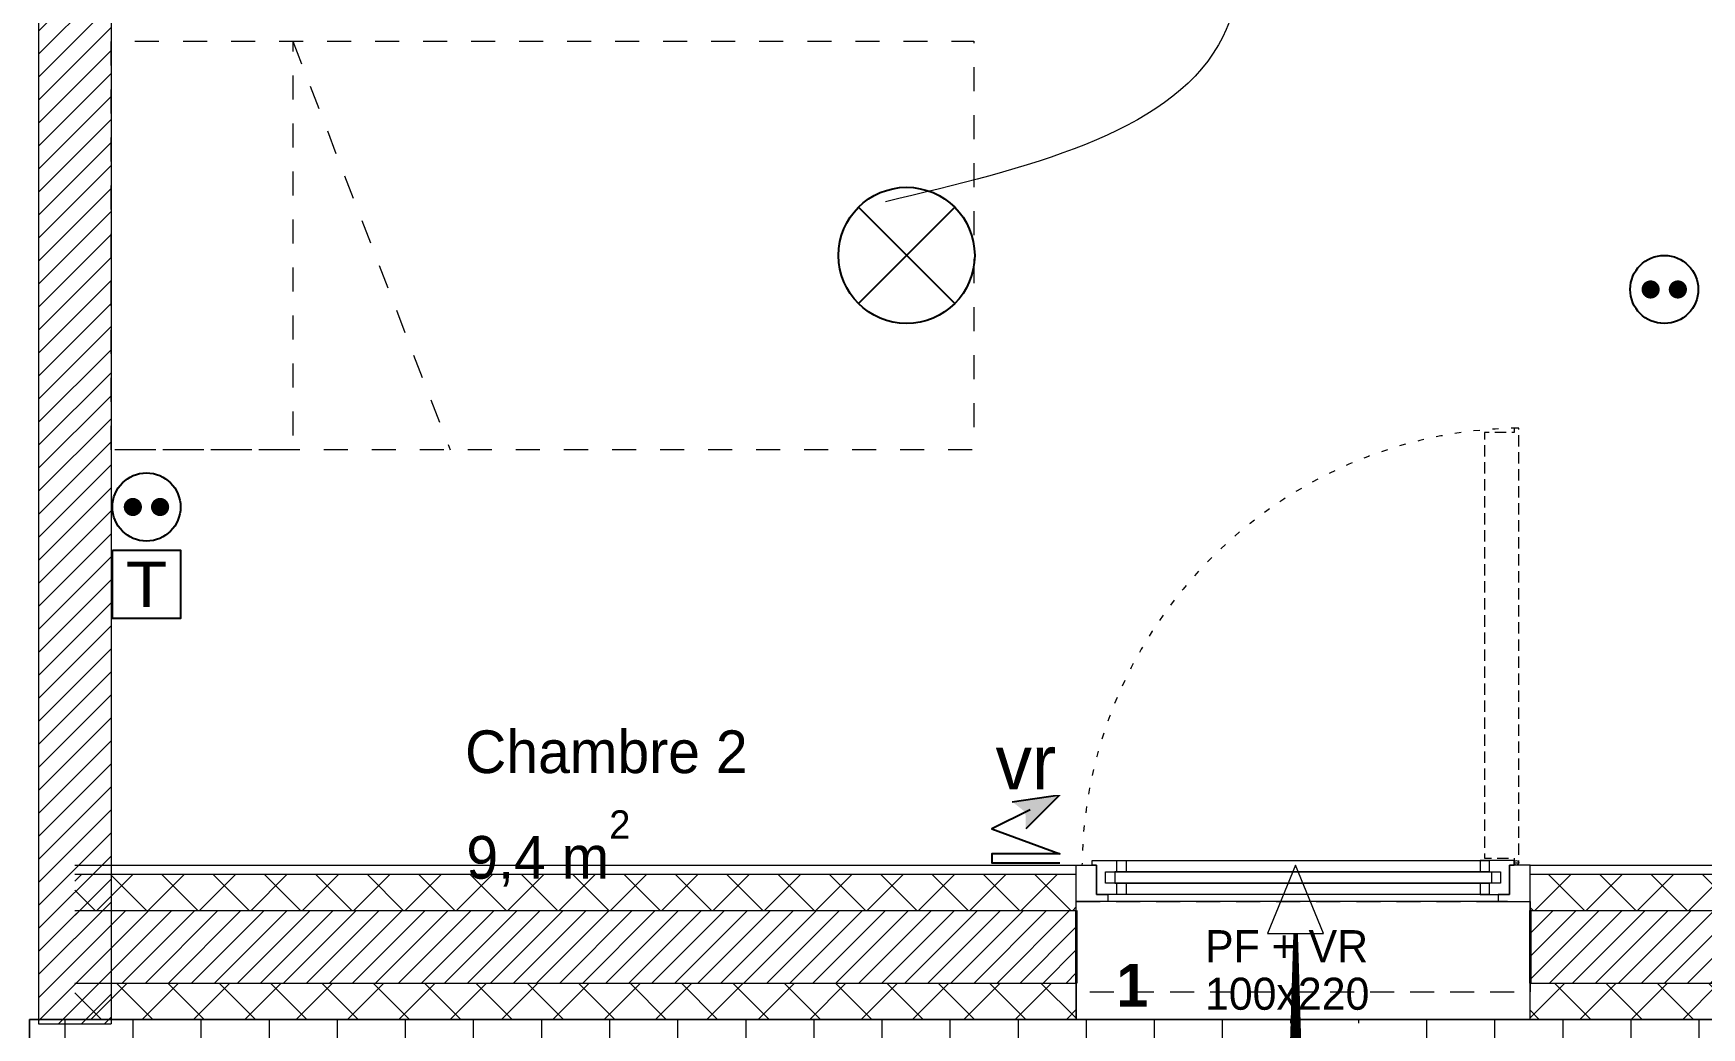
# Model space of a CAD drawing. Header units: centimetres. Extents: x 2666 to 9670, y 1889 to 5633.
# Drawn here: x 6208.7 to 6576.3, y 3515.6 to 3734.6 of the extents above; entities that cross this region are included whole.
import ezdxf

# ---------------------------------------------------------------- set-up
doc = ezdxf.new("R2010")
doc.units = ezdxf.units.CM
doc.header["$LTSCALE"] = 12.7
for name, pattern in [('Style de ligne -14', [0.295276, 0.19685, -0.098425]), ('Style de ligne -17', [0.694444, 0.41656, -0.277884]), ('Style de ligne -18', [0.328084, 0.109361, -0.218723]), ('VW-01', [0.83312, 0.41656, -0.41656])]:
    doc.linetypes.add(name, pattern=pattern)
for name, color, linetype, lineweight in [('B GÈnÈral', 7, 'Continuous', 5), ('B Général', 7, 'Continuous', 5), ('C ANNOTATIONS-prestations', 7, 'Continuous', 5), ('C ANNOTATIONS-texte', 7, 'Continuous', 5), ('C ANNOTATIONS-texte surfaces', 7, 'Continuous', 5), ('prlm-ELEC-CFA', 1, 'Continuous', 25), ('prlm-ELEC-CFO', 1, 'Continuous', 25)]:
    doc.layers.add(name, color=color, linetype=linetype, lineweight=lineweight)
doc.layers.add('D SURFACES-shab', color=1, linetype='Continuous', lineweight=5, true_color=0xff0000)
doc.layers.add('prlm-VMC', color=93, linetype='Continuous')
doc.styles.add('Eurostile', font='')
doc.styles.add('Eurostile (bold)', font='')
doc.styles.add('prlm-elec-cfo', font='comic.ttf', dxfattribs={"height": 12})
doc.styles.add('prlm-vmc', font='pala.ttf', dxfattribs={"height": 14})
doc.styles.get('Eurostile').set_extended_font_data('Eurostile')
doc.styles.get('Eurostile (bold)').set_extended_font_data('Eurostile', bold=True)
pattern_1 = [(45, (0, 0), (2.4253472, -2.6458333), [])]
pattern_2 = [(45, (0, 0), (-5.656854, 5.656854), []), (135, (0, 0), (5.656854, 5.656854), [])]
pattern_3 = [(45, (0, 0), (-5.656854, 5.656854), []), (135, (0, 0), (5.656854, 5.656854), [])]

# ---------------------------------------------------------------- blocks, each defined once
blk = doc.blocks.new('Groupe-2-1')
at = {"layer": 'B Général', "color": 7, "linetype": 'Continuous', "lineweight": 5}
for p, q in [((6215.73, 3325.39), (6215.73, 3517.39)), ((6230.73, 3325.39), (6230.73, 3517.39)), ((6245.73, 3325.39), (6245.73, 3517.39)), ((6260.73, 3325.39), (6260.73, 3517.39)), ((6275.73, 3325.39), (6275.73, 3517.39)), ((6290.73, 3325.39), (6290.73, 3517.39)), ((6305.73, 3325.39), (6305.73, 3517.39)), ((6320.73, 3325.39), (6320.73, 3517.39)), ((6335.73, 3325.39), (6335.73, 3517.39)), ((6350.73, 3325.39), (6350.73, 3517.39)), ((6365.73, 3325.39), (6365.73, 3517.39)), ((6380.73, 3325.39), (6380.73, 3517.39)), ((6395.73, 3325.39), (6395.73, 3517.39)), ((6410.73, 3325.39), (6410.73, 3517.39)), ((6425.73, 3325.39), (6425.73, 3517.39)), ((6440.73, 3325.39), (6440.73, 3517.39)), ((6455.73, 3325.39), (6455.73, 3517.39)), ((6470.73, 3325.39), (6470.73, 3517.39)), ((6485.73, 3325.39), (6485.73, 3517.39)), ((6500.73, 3325.39), (6500.73, 3517.39)), ((6515.73, 3325.39), (6515.73, 3517.39)), ((6530.73, 3325.39), (6530.73, 3517.39)), ((6545.73, 3325.39), (6545.73, 3517.39)), ((6560.73, 3325.39), (6560.73, 3517.39)), ((6575.73, 3325.39), (6575.73, 3517.39))]:
    blk.add_line(p, q, dxfattribs=at)
at = {"layer": 'B Général', "color": 7, "linetype": 'Continuous', "lineweight": 13, "flags": 128}
blk.add_lwpolyline([(6207.89, 3517.39), (7630.48, 3517.39), (7630.48, 3325.39), (6207.89, 3325.39)], close=True, dxfattribs=at)
blk = doc.blocks.new('PF 100.220 + VR')
at = {"layer": 'B Général', "color": 7, "linetype": 'Continuous', "lineweight": 13}
for p, q in [((-50, 7), (-50, 17)), ((50, 7), (50, 17))]:
    blk.add_line(p, q, dxfattribs=at)
at = {"layer": 'B Général'}
blk.add_line((45, 9), (-45, 9), dxfattribs=at)
at = {"layer": 'B Général', "color": 7, "linetype": 'Continuous', "lineweight": 35}
for p, q in [((-50, 7), (-50, -9)), ((50, 7), (50, -9))]:
    blk.add_line(p, q, dxfattribs=at)
at = {"layer": 'B Général', "color": 7, "linetype": 'Style de ligne -14', "lineweight": 5, "flags": 128}
blk.add_lwpolyline([(47.5, 113.27), (46.5, 113.27), (46.5, 112.27), (40, 112.27), (40, 18.5), (46.5, 18.5), (46.5, 17.5), (47.5, 17.5)], close=True, dxfattribs=at)
at = {"layer": 'B Général', "lineweight": 5, "flags": 128}
for points in [[(-43, 10.5), (-43, 9), (-50, 9), (-50, 17), (-45.5, 17), (-45.5, 10.5)], [(-43.5, 15.5), (43.5, 15.5), (43.5, 13), (-43.5, 13)], [(-41, 18), (41, 18), (41, 15.5), (-41, 15.5)], [(43, 10.5), (43, 9), (50, 9), (50, 17), (45.5, 17), (45.5, 10.5)], [(-41, 13), (41, 13), (41, 10.5), (-41, 10.5)]]:
    blk.add_lwpolyline(points, close=True, dxfattribs=at)
at = {"layer": 'B Général', "color": 7, "linetype": 'Continuous', "lineweight": 5, "flags": 128}
for points in [[(-39, 15.5), (-41.5, 15.5), (-41.5, 13), (-39, 13), (-39, 10.5), (-45.5, 10.5), (-45.5, 17), (-46.5, 17), (-46.5, 18), (-39, 18)], [(39, 15.5), (41.5, 15.5), (41.5, 13), (39, 13), (39, 10.5), (45.5, 10.5), (45.5, 17), (46.5, 17), (46.5, 18), (39, 18)]]:
    blk.add_lwpolyline(points, close=True, dxfattribs=at)
at = {"layer": 'B Général', "color": 7, "linetype": 'Style de ligne -17', "lineweight": 5, "flags": 128}
blk.add_lwpolyline([(-50, 9), (50, 9), (50, -11), (-50, -11)], close=True, dxfattribs=at)
at = {"layer": 'B Général', "lineweight": 13, "flags": 128}
blk.add_lwpolyline([(-50, -9), (-50, -17), (50, -17), (50, -9)], dxfattribs=at)
at = {"layer": 'B Général'}
blk.add_circle((47, 17.5), 0.5, dxfattribs=at)
at = {"layer": 'B Général', "color": 7, "linetype": 'Style de ligne -18', "lineweight": 5}
blk.add_arc((48.78, 15.78), 97.5, 90.8973, 179.2823, dxfattribs=at)
at = {"layer": 'B Général', "insert": (-21.61, 2.65), "char_height": 7.059, "attachment_point": 1, "rotation": 360, "line_spacing_factor": 0.894142, "style": 'Eurostile'}
blk.add_mtext('PF + VR', dxfattribs=at)
at = {"layer": 'C ANNOTATIONS-prestations', "attachment_point": 1, "rotation": 360, "line_spacing_factor": 0.894142}
for s, insert, char_height, style in [('1', (-41.14, -4.77), 9.41, 'Eurostile (bold)'), ('100x220', (-21.61, -7.83), 7.059, 'Eurostile')]:
    blk.add_mtext(s, dxfattribs=dict(at, insert=insert, char_height=char_height, style=style))
blk = doc.blocks.new('xi.EA')
at = {"layer": 'prlm-VMC', "color": 0, "linetype": 'ByBlock', "lineweight": 5, "flags": 128}
blk.add_lwpolyline([(-6.17, -15), (6.17, -15), (0, 0)], close=True, dxfattribs=at)
at = {"layer": 'prlm-VMC', "color": 0, "linetype": 'ByBlock', "lineweight": -2, "flags": 128}
blk.add_lwpolyline([(0, -15, 1, 4, 0), (0, -63.63, 1, 1, 0)], format="xyseb", dxfattribs=at)
at = {"layer": 'prlm-VMC', "color": 0, "linetype": 'ByBlock', "lineweight": 5}
blk.add_solid([(0, 0), (6.17, -15), (-6.17, -15), (0, 0)], dxfattribs=at)
blk = doc.blocks.new('xi.PTCE')
at = {"layer": 'prlm-ELEC-CFO', "color": 0}
for points in [[(-10.61, 10.61), (10.61, -10.61)], [(10.61, 10.61), (-10.61, -10.61)]]:
    blk.add_lwpolyline(points, dxfattribs=at)
at = {"layer": 'prlm-ELEC-CFO', "color": 0, "linetype": 'ByBlock'}
blk.add_circle((0, 0), 15, dxfattribs=at)
blk = doc.blocks.new('xi.PC')
at = {"color": 0, "lineweight": 5}
blk.add_wipeout([(-7.5, -7.5), (7.5, -7.5), (7.5, 7.5), (-7.5, 7.5)], dxfattribs=at).dxf.layer = 'prlm-ELEC-CFO'
at = {"layer": 'prlm-ELEC-CFO', "color": 0, "linetype": 'ByBlock', "lineweight": 5, "const_width": 2}
for points in [[(-4, 0, 1), (-2, 0, 1)], [(2, 0, 1), (4, 0, 1)]]:
    blk.add_lwpolyline(points, format="xyb", close=True, dxfattribs=at)
at = {"layer": 'prlm-ELEC-CFO', "color": 0, "linetype": 'ByBlock', "lineweight": -2}
blk.add_circle((0, 0), 7.5, dxfattribs=at)
blk = doc.blocks.new('xi.TEL')
at = {"layer": 'prlm-ELEC-CFA', "color": 0, "linetype": 'ByBlock', "lineweight": -2, "flags": 128}
blk.add_lwpolyline([(-7.5, 7.5), (7.5, 7.5), (7.5, -7.5), (-7.5, -7.5)], close=True, dxfattribs=at)
at = {"layer": 'prlm-ELEC-CFA', "color": 0, "linetype": 'ByBlock', "insert": (0, 0), "char_height": 10, "width": 11.36, "attachment_point": 5}
blk.add_mtext('{\\fVerdana|b0|i0|c0|p34;T}', dxfattribs=at)
blk = doc.blocks.new('xi.VR')
at = {"layer": 'prlm-ELEC-CFO', "lineweight": 5}
blk.add_hatch(color=0, dxfattribs=at).paths.add_polyline_path([(-3, 6), (-0.1, 3.7), (0, 0), (7.5, 7.5)])
at = {"layer": 'prlm-ELEC-CFO', "color": 0}
for points in [[(-3, 6), (7.5, 7.5), (0, 0)], [(0.95, 4.23), (-7.5, 0), (7.5, -5.5), (-7.5, -5.5), (-7.5, -7.5), (7.5, -7.5)]]:
    blk.add_lwpolyline(points, dxfattribs=at)
blk = doc.blocks.new('Lit 90.190')
at = {"layer": 'B Général', "color": 7, "linetype": 'VW-01', "lineweight": 5}
blk.add_line((45, 54.99), (-45, 20.35), dxfattribs=at)
at = {"layer": 'B Général', "linetype": 'VW-01', "flags": 128}
for points in [[(-45, 95), (45, 95), (45, -95), (-45, -95)], [(-45, 95), (45, 95), (45, 54.99), (-45, 54.99)]]:
    blk.add_lwpolyline(points, close=True, dxfattribs=at)

msp = doc.modelspace()

# ---------------------------------------------------------------- hatches: boundary and pattern name
at = {"layer": 'B GÈnÈral', "linetype": 'Continuous', "lineweight": 5}
h = msp.add_hatch(dxfattribs=at)
h.set_pattern_fill('50_BETON', style=0, pattern_type=2)
h.set_pattern_definition(pattern_1)
h.paths.add_polyline_path([(6225.89, 3516.39), (6225.89, 4134.39), (6209.89, 4134.39), (6209.89, 3516.39)])
at = {"layer": 'B GÈnÈral', "linetype": 'Continuous', "lineweight": 5, "true_color": 0x808080}
h = msp.add_hatch(dxfattribs=at)
h.set_pattern_fill('02_ISOLANT', color=8, style=0, pattern_type=2)
h.set_pattern_definition(pattern_3)
h.paths.add_polyline_path([(6217.89, 3549.39), (6217.89, 3541.39), (6438.46, 3541.39), (6438.46, 3549.39)])
h = msp.add_hatch(dxfattribs=at)
h.set_pattern_fill('02_ISOLANT', color=8, style=0, pattern_type=2)
h.set_pattern_definition(pattern_2)
h.paths.add_polyline_path([(6538.46, 3549.39), (6538.46, 3541.39), (6738.48, 3541.39), (6738.48, 3549.39)])
at = {"layer": 'B GÈnÈral', "linetype": 'Continuous', "lineweight": 5}
h = msp.add_hatch(dxfattribs=at)
h.set_pattern_fill('50_BETON', style=0, pattern_type=2)
h.set_pattern_definition(pattern_1)
h.paths.add_polyline_path([(6217.89, 3541.39), (6217.89, 3525.39), (6438.46, 3525.39), (6438.46, 3541.39)])
h = msp.add_hatch(dxfattribs=at)
h.set_pattern_fill('50_BETON', style=0, pattern_type=2)
h.set_pattern_definition(pattern_1)
h.paths.add_polyline_path([(6538.46, 3541.39), (6538.46, 3525.39), (6738.48, 3525.39), (6738.48, 3541.39)])
at = {"layer": 'B GÈnÈral', "linetype": 'Continuous', "lineweight": 5, "true_color": 0x808080}
h = msp.add_hatch(dxfattribs=at)
h.set_pattern_fill('02_ISOLANT', color=8, style=0, pattern_type=2)
h.set_pattern_definition(pattern_3)
h.paths.add_polyline_path([(6217.89, 3525.39), (6217.89, 3517.39), (6438.46, 3517.39), (6438.46, 3525.39)])
h = msp.add_hatch(dxfattribs=at)
h.set_pattern_fill('02_ISOLANT', color=8, style=0, pattern_type=2)
h.set_pattern_definition(pattern_2)
h.paths.add_polyline_path([(6538.46, 3525.39), (6538.46, 3517.39), (6738.48, 3517.39), (6738.48, 3525.39)])

# ---------------------------------------------------------------- linework, layer by layer
at = {"layer": 'B Général', "color": 7, "linetype": 'Continuous', "lineweight": 18}
for p, q in [((6209.89, 4134.39), (6209.89, 3516.39)), ((6225.89, 4134.39), (6225.89, 3516.39)), ((6217.89, 3541.39), (6438.46, 3541.39)), ((6538.46, 3541.39), (6738.48, 3541.39)), ((6217.89, 3525.39), (6438.46, 3525.39)), ((6538.46, 3525.39), (6738.48, 3525.39))]:
    msp.add_line(p, q, dxfattribs=at)
at = {"layer": 'B Général', "color": 7, "linetype": 'Continuous', "lineweight": 5}
for p, q in [((6209.89, 4134.39), (6209.89, 3516.39)), ((6225.89, 4134.39), (6225.89, 3516.39)), ((6217.89, 3551.39), (6438.46, 3551.39)), ((6538.46, 3551.39), (6738.48, 3551.39)), ((6217.89, 3549.39), (6438.46, 3549.39)), ((6217.89, 3549.39), (6438.46, 3549.39)), ((6538.46, 3549.39), (6738.48, 3549.39)), ((6538.46, 3549.39), (6738.48, 3549.39)), ((6217.89, 3541.39), (6438.46, 3541.39)), ((6538.46, 3541.39), (6738.48, 3541.39)), ((6217.89, 3525.39), (6438.46, 3525.39)), ((6538.46, 3525.39), (6738.48, 3525.39)), ((6217.89, 3517.39), (6438.46, 3517.39)), ((6538.46, 3517.39), (6738.48, 3517.39)), ((6209.89, 3516.39), (6225.89, 3516.39))]:
    msp.add_line(p, q, dxfattribs=at)
at = {"layer": 'B Général', "color": 7, "linetype": 'Continuous', "lineweight": 13}
for p, q in [((6217.89, 3551.39), (6438.46, 3551.39)), ((6438.46, 3517.39), (6438.46, 3551.39)), ((6538.46, 3551.39), (6738.48, 3551.39)), ((6538.46, 3517.39), (6538.46, 3551.39)), ((6217.89, 3517.39), (6438.46, 3517.39)), ((6538.46, 3517.39), (6738.48, 3517.39))]:
    msp.add_line(p, q, dxfattribs=at)
at = {"layer": 'D SURFACES-shab', "color": 30, "linetype": 'Continuous', "lineweight": 5, "true_color": 0xff6633, "flags": 128}
msp.add_lwpolyline([(6207.89, 3517.39), (6207.89, 3325.39), (7630.48, 3325.39), (7630.48, 3517.39)], close=True, dxfattribs=at)
at = {"layer": 'prlm-ELEC-CFO', "lineweight": 13}
msp.add_spline([(6469.03, 3803.84), (6469.8, 3732.08), (6396.49, 3697.53)], degree=3, dxfattribs=at)

# ---------------------------------------------------------------- block references
at = {"layer": 'B Général', "color": 7}
for name, p, rotation in [('Lit 90.190', (6320.89, 3687.89), 90), ('PF 100.220 + VR', (6488.46, 3534.39), 359.9999999243138)]:
    msp.add_blockref(name, p, dxfattribs=dict(at, rotation=rotation))
msp.add_blockref('Groupe-2-1', (0, 0), dxfattribs=at)
at = {"layer": 'prlm-ELEC-CFA'}
msp.add_blockref('xi.TEL', (6233.65, 3613.24), dxfattribs=at)
at = {"layer": 'prlm-ELEC-CFO'}
for name, p in [('xi.PTCE', (6401.11, 3685.72)), ('xi.PC', (6568.03, 3678.21)), ('xi.VR', (6427.39, 3559.34))]:
    msp.add_blockref(name, p, dxfattribs=at)

# ---------------------------------------------------------------- texts
at = {"layer": 'C ANNOTATIONS-texte', "insert": (6334.96, 3571.51), "char_height": 9.412, "attachment_point": 8, "line_spacing_factor": 0.894142, "style": 'Eurostile'}
msp.add_mtext('Chambre 2', dxfattribs=at)
at = {"layer": 'C ANNOTATIONS-texte surfaces', "insert": (6322.19, 3563.44), "char_height": 9.412, "attachment_point": 2, "line_spacing_factor": 0.894142, "style": 'Eurostile'}
msp.add_mtext('9,4 m{\\H0.6667x;\\S2^ ;}', dxfattribs=at)

# ---------------------------------------------------------------- next in the draw order: block references
at = {"layer": 'prlm-ELEC-CFO'}
msp.add_blockref('xi.PC', (6233.65, 3630.28), dxfattribs=at)

# ---------------------------------------------------------------- next in the draw order: texts
at = {"layer": 'prlm-ELEC-CFO', "lineweight": 20, "insert": (6427.39, 3574.05), "char_height": 12, "attachment_point": 5, "line_spacing_factor": 0.8, "style": 'prlm-elec-cfo', "bg_fill": 3, "box_fill_scale": 1.1, "bg_fill_color": 256, "bg_fill_transparency": 0}
msp.add_mtext('vr', dxfattribs=at)
at = {"layer": 'prlm-VMC', "insert": (6497.27, 3488.45), "char_height": 12, "width": 20.51, "attachment_point": 5, "line_spacing_factor": 0.8, "style": 'prlm-vmc', "bg_fill": 2}
msp.add_mtext('Auvent acoustique intérieur', dxfattribs=at)

# ---------------------------------------------------------------- next in the draw order: block references
at = {"layer": 'prlm-VMC'}
msp.add_blockref('xi.EA', (6486.82, 3551.34), dxfattribs=at)

doc.saveas('drawing.dxf')
